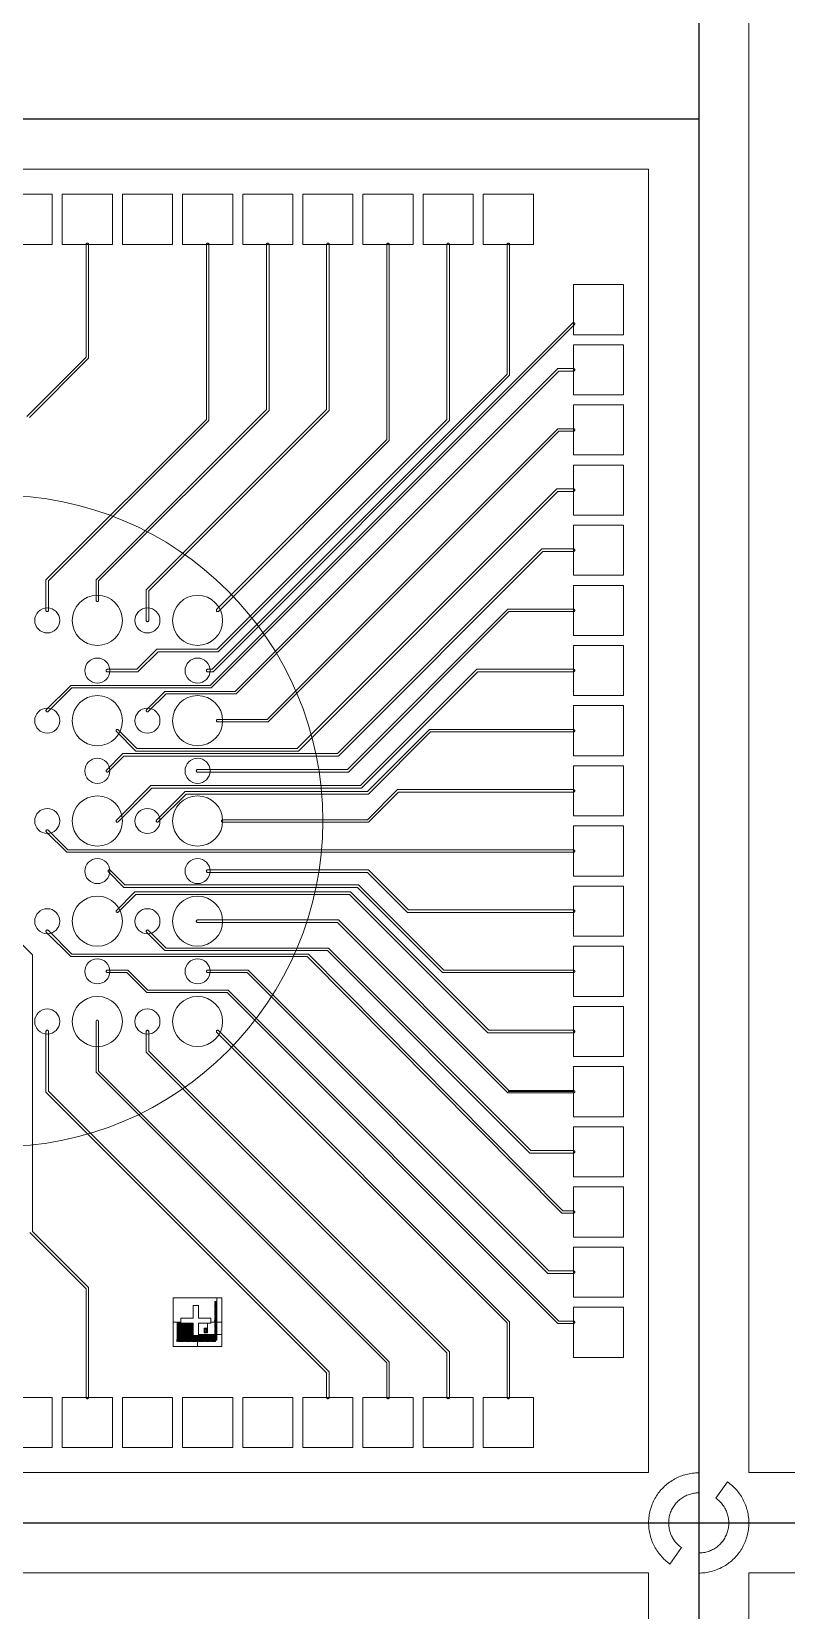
# Model space of a CAD drawing. Extents: x -17000 to 83000, y -71302 to 39000.
# Drawn here: x 15344 to 22875, y 10126 to 25873 of the extents above; entities that cross this region are included whole.
import ezdxf

# ---------------------------------------------------------------- set-up
doc = ezdxf.new("R2010")
doc.units = 0
doc.layers.get('0').update_dxf_attribs({"lineweight": 25, "true_color": 0xffffff})
for name, color, linetype, lineweight, true_color in [('Alighners', 3, 'Continuous', 5, 0x00ff00), ('Boundaries', 6, 'Continuous', 5, 0xff00ff), ('Central Electrodes', 5, 'Continuous', 5, 0x0000ff), ('Connectors', 4, 'Continuous', 5, 0x00ffff), ('Dicing', 1, 'Continuous', 25, 0xff0000)]:
    doc.layers.add(name, color=color, linetype=linetype, lineweight=lineweight, true_color=true_color)

# ---------------------------------------------------------------- blocks, each defined once
blk = doc.blocks.new('Half_moon_alignment1')
at = {"layer": 'Alighners'}
for points in [[(-286.79, -409.58), (-299.5, -400.5), (-311.75, -391), (-324, -381), (-335.75, -370.75), (-347, -360), (-358, -349), (-368.75, -337.5), (-379.25, -326), (-389.25, -314), (-398.75, -301.5), (-408, -289), (-417, -276), (-425.25, -263), (-433.25, -249.5), (-441, -236), (-448, -222), (-454.75, -208), (-461, -193.5), (-466.75, -179), (-472.25, -164.5), (-477.25, -149.5), (-481.5, -134.5), (-485.5, -119.5), (-489, -104.25), (-492, -89), (-494.5, -73.5), (-496.75, -58), (-498.25, -42.5), (-499.25, -27), (-500, -11.25), (-500, 4.25), (-499.75, 20), (-498.75, 35.5), (-497.5, 51), (-495.5, 66.5), (-493.25, 82), (-490.5, 97.5), (-487.25, 112.75), (-483.5, 127.75), (-479.25, 143), (-474.5, 157.75), (-469.25, 172.5), (-463.75, 187), (-457.75, 201.5), (-451, 215.75), (-444.25, 229.75), (-436.75, 243.5), (-429, 257), (-420.75, 270.25), (-412, 283.25), (-403, 296), (-393.5, 308.5), (-383.75, 320.5), (-373.5, 332.5), (-363, 344), (-352, 355), (-340.75, 366), (-329.25, 376.5), (-317.25, 386.5), (-305, 396.25), (-292.5, 405.5), (-279.75, 414.5), (-266.5, 423), (-253.25, 431.25), (-239.75, 438.75), (-225.75, 446), (-211.75, 453), (-197.5, 459.25), (-183, 465.25), (-168.5, 470.75), (-153.75, 475.75), (-138.75, 480.5), (-123.75, 484.5), (-108.5, 488), (-93.25, 491.25), (-77.75, 494), (-62.25, 496.25), (-46.75, 497.75), (-31.25, 499), (-15.5, 499.75), (0, 500), (0, 300), (-12, 299.75), (-24, 299), (-36, 297.75), (-48, 296.25), (-59.75, 294), (-71.5, 291.25), (-83.25, 288.25), (-94.75, 284.75), (-106.25, 280.75), (-117.25, 276.25), (-128.25, 271.25), (-139, 265.75), (-149.75, 260), (-160, 253.75), (-170, 247.25), (-179.75, 240.25), (-189.25, 232.75), (-198.5, 225), (-207.5, 216.75), (-216, 208.25), (-224.25, 199.5), (-232, 190.25), (-239.5, 180.75), (-246.5, 171), (-253.25, 161), (-259.5, 150.75), (-265.25, 140.25), (-270.75, 129.5), (-275.75, 118.5), (-280.25, 107.25), (-284.25, 96), (-288, 84.5), (-291, 72.75), (-293.75, 61), (-296, 49.25), (-297.75, 37.25), (-299, 25.25), (-299.75, 13.25), (-300, 1.25), (-299.75, -10.75), (-299.25, -22.75), (-298, -34.75), (-296.25, -46.75), (-294.25, -58.75), (-291.75, -70.5), (-288.5, -82), (-285, -93.5), (-281, -105), (-276.75, -116.25), (-271.75, -127.25), (-266.5, -138), (-260.75, -148.5), (-254.5, -159), (-248, -169), (-241, -178.75), (-233.5, -188.25), (-225.75, -197.5), (-217.75, -206.5), (-209.25, -215), (-200.5, -223.25), (-191.25, -231.25), (-181.75, -238.75), (-172.07, -245.75)], [(0, -500), (0, -300), (12, -299.75), (24, -299), (36, -297.75), (48, -296.25), (59.75, -294), (71.5, -291.25), (83.25, -288.25), (94.75, -284.75), (106.25, -280.75), (117.25, -276.25), (128.25, -271.25), (139, -265.75), (149.75, -260), (160, -253.75), (170, -247.25), (179.75, -240.25), (189.25, -232.75), (198.5, -225), (207.5, -216.75), (216, -208.25), (224.25, -199.5), (232, -190.25), (239.5, -180.75), (246.5, -171), (253.25, -161), (259.5, -150.75), (265.25, -140.25), (270.75, -129.5), (275.75, -118.5), (280.25, -107.25), (284.25, -96), (288, -84.5), (291, -72.75), (293.75, -61), (296, -49.25), (297.75, -37.25), (299, -25.25), (299.75, -13.25), (300, -1.25), (299.75, 10.75), (299.25, 22.75), (298, 34.75), (296.25, 46.75), (294.25, 58.75), (291.75, 70.5), (288.5, 82), (285, 93.5), (281, 105), (276.75, 116.25), (271.75, 127.25), (266.5, 138), (260.75, 148.5), (254.5, 159), (248, 169), (241, 178.75), (233.5, 188.25), (225.75, 197.5), (217.75, 206.5), (209.25, 215), (200.5, 223.25), (191.25, 231.25), (181.75, 238.75), (172.07, 245.75), (286.79, 409.58), (299.5, 400.5), (311.75, 391), (324, 381), (335.75, 370.75), (347, 360), (358, 349), (368.75, 337.5), (379.25, 326), (389.25, 314), (398.75, 301.5), (408, 289), (417, 276), (425.25, 263), (433.25, 249.5), (441, 236), (448, 222), (454.75, 208), (461, 193.5), (466.75, 179), (472.25, 164.5), (477.25, 149.5), (481.5, 134.5), (485.5, 119.5), (489, 104.25), (492, 89), (494.5, 73.5), (496.75, 58), (498.25, 42.5), (499.25, 27), (500, 11.25), (500, -4.25), (499.75, -20), (498.75, -35.5), (497.5, -51), (495.5, -66.5), (493.25, -82), (490.5, -97.5), (487.25, -112.75), (483.5, -127.75), (479.25, -143), (474.5, -157.75), (469.25, -172.5), (463.75, -187), (457.75, -201.5), (451, -215.75), (444.25, -229.75), (436.75, -243.5), (429, -257), (420.75, -270.25), (412, -283.25), (403, -296), (393.5, -308.5), (383.75, -320.5), (373.5, -332.5), (363, -344), (352, -355), (340.75, -366), (329.25, -376.5), (317.25, -386.5), (305, -396.25), (292.5, -405.5), (279.75, -414.5), (266.5, -423), (253.25, -431.25), (239.75, -438.75), (225.75, -446), (211.75, -453), (197.5, -459.25), (183, -465.25), (168.5, -470.75), (153.75, -475.75), (138.75, -480.5), (123.75, -484.5), (108.5, -488), (93.25, -491.25), (77.75, -494), (62.25, -496.25), (46.75, -497.75), (31.25, -499), (15.5, -499.75)]]:
    blk.add_lwpolyline(points, close=True, dxfattribs=at)
blk = doc.blocks.new('BIG_photolith_alignment1')
at = {"layer": 'Alighners'}
for points in [[(-225, -17.5), (-225, 225), (210, 225), (210, 190), (190, 190), (190, 185), (210, 185), (210, 180.5), (190, 180.5), (190, 175.5), (210, 175.5), (210, 171), (190, 171), (190, 166), (210, 166), (210, 161.5), (190, 161.5), (190, 156.5), (210, 156.5), (210, 152), (190, 152), (190, 147), (210, 147), (210, 142.5), (190, 142.5), (190, 137.5), (210, 137.5), (210, 133), (190, 133), (190, 128), (210, 128), (210, 123.5), (190, 123.5), (190, 118.5), (210, 118.5), (210, 114), (190, 114), (190, 109), (210, 109), (210, 104.5), (190, 104.5), (190, 99.5), (210, 99.5), (210, 95), (190, 95), (190, 90), (210, 90), (210, 85.5), (190, 85.5), (190, 80.5), (210, 80.5), (210, 76), (190, 76), (190, 71), (210, 71), (210, 66.5), (190, 66.5), (190, 61.5), (210, 61.5), (210, 57), (190, 57), (190, 52), (210, 52), (210, 47.5), (190, 47.5), (190, 42.5), (210, 42.5), (210, 38), (190, 38), (190, 33), (210, 33), (210, 28.5), (190, 28.5), (190, 23.5), (210, 23.5), (210, 19), (190, 19), (190, 14), (210, 14), (210, 9.5), (190, 9.5), (190, 4.5), (210, 4.5), (210, 0), (185, 0), (185, -5), (210, -5), (210, -9.5), (190, -9.5), (190, -14.5), (210, -14.5), (210, 225), (260, 225), (260, -17.5), (150, -17.5), (150, 25), (25, 25), (25, 150), (-25, 150), (-25, 25), (-150, 25), (-150, -17.5)], [(-225, -260), (-225, -17.5), (-185, -17.5), (-185, -190), (-190, -190), (-190, -210), (-185, -210), (-185, -17.5), (-175.5, -17.5), (-175.5, -190), (-180.5, -190), (-180.5, -210), (-175.5, -210), (-175.5, -17.5), (-166, -17.5), (-166, -190), (-171, -190), (-171, -210), (-166, -210), (-166, -17.5), (-156.5, -17.5), (-156.5, -190), (-161.5, -190), (-161.5, -210), (-156.5, -210), (-156.5, -17.5), (-150, -17.5), (-150, -25), (-147, -25), (-147, -190), (-152, -190), (-152, -210), (-147, -210), (-147, -25), (-137.5, -25), (-137.5, -190), (-142.5, -190), (-142.5, -210), (-137.5, -210), (-137.5, -25), (-128, -25), (-128, -190), (-133, -190), (-133, -210), (-128, -210), (-128, -25), (-118.5, -25), (-118.5, -190), (-123.5, -190), (-123.5, -210), (-118.5, -210), (-118.5, -25), (-109, -25), (-109, -190), (-114, -190), (-114, -210), (-109, -210), (-109, -25), (-99.5, -25), (-99.5, -190), (-104.5, -190), (-104.5, -210), (-99.5, -210), (-99.5, -25), (-90, -25), (-90, -190), (-95, -190), (-95, -210), (-90, -210), (-90, -25), (-80.5, -25), (-80.5, -190), (-85.5, -190), (-85.5, -210), (-80.5, -210), (-80.5, -25), (-71, -25), (-71, -190), (-76, -190), (-76, -210), (-71, -210), (-71, -25), (-61.5, -25), (-61.5, -190), (-66.5, -190), (-66.5, -210), (-61.5, -210), (-61.5, -25), (-52, -25), (-52, -190), (-57, -190), (-57, -210), (-52, -210), (-52, -25), (-42.5, -25), (-42.5, -190), (-47.5, -190), (-47.5, -210), (-42.5, -210), (-42.5, -25), (-33, -25), (-33, -190), (-38, -190), (-38, -210), (-33, -210), (-33, -25), (-25, -25), (-25, -150), (-23.5, -150), (-23.5, -190), (-28.5, -190), (-28.5, -210), (-23.5, -210), (-23.5, -150), (-14, -150), (-14, -190), (-19, -190), (-19, -210), (-14, -210), (-14, -150), (-4.5, -150), (-4.5, -190), (-9.5, -190), (-9.5, -210), (-4.5, -210), (-4.5, -150), (5, -150), (5, -185), (0, -185), (0, -210), (5, -210), (5, -150), (14.5, -150), (14.5, -190), (9.5, -190), (9.5, -210), (14.5, -210), (14.5, -150), (17.5, -150), (17.5, -260)], [(17.5, -260), (17.5, -150), (24, -150), (24, -190), (19, -190), (19, -210), (24, -210), (24, -150), (25, -150), (25, -138.75), (33.5, -138.75), (33.5, -190), (28.5, -190), (28.5, -210), (33.5, -210), (33.5, -138.75), (43, -138.75), (43, -190), (38, -190), (38, -210), (43, -210), (43, -138.75), (52.5, -138.75), (52.5, -190), (47.5, -190), (47.5, -210), (52.5, -210), (52.5, -138.75), (62, -138.75), (62, -190), (57, -190), (57, -210), (62, -210), (62, -138.75), (71.5, -138.75), (71.5, -190), (66.5, -190), (66.5, -210), (71.5, -210), (71.5, -138.75), (81, -138.75), (81, -190), (76, -190), (76, -210), (81, -210), (81, -138.75), (90.5, -138.75), (90.5, -190), (85.5, -190), (85.5, -210), (90.5, -210), (90.5, -138.75), (100, -138.75), (100, -190), (95, -190), (95, -210), (100, -210), (100, -138.75), (109.5, -138.75), (109.5, -190), (104.5, -190), (104.5, -210), (109.5, -210), (109.5, -138.75), (119, -138.75), (119, -190), (114, -190), (114, -210), (119, -210), (119, -138.75), (128.5, -138.75), (128.5, -190), (123.5, -190), (123.5, -210), (128.5, -210), (128.5, -138.75), (138, -138.75), (138, -190), (133, -190), (133, -210), (138, -210), (138, -138.75), (147.5, -138.75), (147.5, -190), (142.5, -190), (142.5, -210), (147.5, -210), (147.5, -138.75), (157, -138.75), (157, -190), (152, -190), (152, -210), (157, -210), (157, -138.75), (166.5, -138.75), (166.5, -190), (161.5, -190), (161.5, -210), (166.5, -210), (166.5, -138.75), (176, -138.75), (176, -190), (171, -190), (171, -210), (176, -210), (176, -138.75), (185.5, -138.75), (185.5, -190), (180.5, -190), (180.5, -210), (185.5, -210), (185.5, -138.75), (210, -138.75), (210, -142.5), (190, -142.5), (190, -147.5), (210, -147.5), (210, -152), (190, -152), (190, -157), (210, -157), (210, -161.5), (190, -161.5), (190, -166.5), (210, -166.5), (210, -171), (190, -171), (190, -176), (210, -176), (210, -180.5), (190, -180.5), (190, -185.5), (210, -185.5), (210, -190), (190, -190), (190, -210), (195, -210), (195, -195), (210, -195), (210, -138.75), (260, -138.75), (260, -260)], [(25, -138.75), (25, -25), (117.5, -25), (117.5, -77.5), (82.5, -77.5), (82.5, -122.5), (117.5, -122.5), (117.5, -25), (150, -25), (150, -17.5), (210, -17.5), (210, -19), (190, -19), (190, -24), (210, -24), (210, -28.5), (190, -28.5), (190, -33.5), (210, -33.5), (210, -38), (190, -38), (190, -43), (210, -43), (210, -47.5), (190, -47.5), (190, -52.5), (210, -52.5), (210, -57), (190, -57), (190, -62), (210, -62), (210, -66.5), (190, -66.5), (190, -71.5), (210, -71.5), (210, -76), (190, -76), (190, -81), (210, -81), (210, -85.5), (190, -85.5), (190, -90.5), (210, -90.5), (210, -95), (190, -95), (190, -100), (210, -100), (210, -104.5), (190, -104.5), (190, -109.5), (210, -109.5), (210, -114), (190, -114), (190, -119), (210, -119), (210, -123.5), (190, -123.5), (190, -128.5), (210, -128.5), (210, -133), (190, -133), (190, -138), (210, -138), (210, -17.5), (260, -17.5), (260, -138.75)], [(92.5, -117.5), (92.5, -110), (95, -112.5), (105, -112.5), (107.5, -110), (107.5, -90), (105, -87.5), (95, -87.5), (92.5, -90), (92.5, -117.5), (87.5, -112.5), (87.5, -87.5), (92.5, -82.5), (107.5, -82.5), (112.5, -87.5), (112.5, -112.5), (107.5, -117.5)]]:
    blk.add_lwpolyline(points, close=True, dxfattribs=at)

msp = doc.modelspace()

# ---------------------------------------------------------------- linework, layer by layer
at = {"layer": 'Boundaries'}
for points in [[(22500, 32500), (22500, 11500)], [(21500, 24500), (8500, 24500)], [(21500, 11500), (21500, 24500)], [(8500, 11500), (21500, 11500)], [(22500, 11500), (43500, 11500)], [(21500, 10500), (500, 10500)], [(21500, -10500), (21500, 10500)], [(43500, 10500), (22500, 10500)], [(22500, 10500), (22500, -10500)]]:
    msp.add_lwpolyline(points, dxfattribs=at)
for centre, radius in [((33000, -11000), 50000), ((33000, -11000), 47500), ((15000, 18000), 3250)]:
    msp.add_circle(centre, radius, dxfattribs=at)
at = {"layer": 'Central Electrodes'}
for points in [[(15050, 23750), (15050, 24250), (15550, 24250), (15550, 23750)], [(15650, 23750), (15650, 24250), (16150, 24250), (16150, 23750)], [(16250, 23750), (16250, 24250), (16750, 24250), (16750, 23750)], [(16850, 23750), (16850, 24250), (17350, 24250), (17350, 23750)], [(17450, 23750), (17450, 24250), (17950, 24250), (17950, 23750)], [(18050, 23750), (18050, 24250), (18550, 24250), (18550, 23750)], [(18650, 23750), (18650, 24250), (19150, 24250), (19150, 23750)], [(19250, 23750), (19250, 24250), (19750, 24250), (19750, 23750)], [(19850, 23750), (19850, 24250), (20350, 24250), (20350, 23750)], [(20750, 22850), (20750, 23350), (21250, 23350), (21250, 22850)], [(20750, 22250), (20750, 22750), (21250, 22750), (21250, 22250)], [(20750, 21650), (20750, 22150), (21250, 22150), (21250, 21650)], [(20750, 21050), (20750, 21550), (21250, 21550), (21250, 21050)], [(20750, 20450), (20750, 20950), (21250, 20950), (21250, 20450)], [(20750, 19850), (20750, 20350), (21250, 20350), (21250, 19850)], [(20750, 19250), (20750, 19750), (21250, 19750), (21250, 19250)], [(20750, 18650), (20750, 19150), (21250, 19150), (21250, 18650)], [(20750, 18050), (20750, 18550), (21250, 18550), (21250, 18050)], [(20750, 17450), (20750, 17950), (21250, 17950), (21250, 17450)], [(20750, 16850), (20750, 17350), (21250, 17350), (21250, 16850)], [(20750, 16250), (20750, 16750), (21250, 16750), (21250, 16250)], [(20750, 15650), (20750, 16150), (21250, 16150), (21250, 15650)], [(20750, 15050), (20750, 15550), (21250, 15550), (21250, 15050)], [(20750, 14450), (20750, 14950), (21250, 14950), (21250, 14450)], [(20750, 13850), (20750, 14350), (21250, 14350), (21250, 13850)], [(20750, 13250), (20750, 13750), (21250, 13750), (21250, 13250)], [(20750, 12650), (20750, 13150), (21250, 13150), (21250, 12650)], [(15050, 11750), (15050, 12250), (15550, 12250), (15550, 11750)], [(15650, 11750), (15650, 12250), (16150, 12250), (16150, 11750)], [(16250, 11750), (16250, 12250), (16750, 12250), (16750, 11750)], [(16850, 11750), (16850, 12250), (17350, 12250), (17350, 11750)], [(17450, 11750), (17450, 12250), (17950, 12250), (17950, 11750)], [(18050, 11750), (18050, 12250), (18550, 12250), (18550, 11750)], [(18650, 11750), (18650, 12250), (19150, 12250), (19150, 11750)], [(19250, 11750), (19250, 12250), (19750, 12250), (19750, 11750)], [(19850, 11750), (19850, 12250), (20350, 12250), (20350, 11750)]]:
    msp.add_lwpolyline(points, close=True, dxfattribs=at)
for centre, radius in [((16000, 20000), 250), ((17000, 20000), 250), ((15500, 20000), 125), ((16500, 20000), 125), ((16000, 19500), 125), ((17000, 19500), 125), ((16000, 19000), 250), ((17000, 19000), 250), ((15500, 19000), 125), ((16500, 19000), 125), ((16000, 18500), 125), ((17000, 18500), 125), ((15500, 18000), 125), ((16000, 18000), 250), ((16500, 18000), 125), ((17000, 18000), 250), ((16000, 17500), 125), ((17000, 17500), 125), ((16000, 17000), 250), ((17000, 17000), 250), ((15500, 17000), 125), ((16500, 17000), 125), ((16000, 16500), 125), ((17000, 16500), 125), ((16000, 16000), 250), ((17000, 16000), 250), ((15500, 16000), 125), ((16500, 16000), 125)]:
    msp.add_circle(centre, radius, dxfattribs=at)
at = {"layer": 'Connectors'}
for points in [[(15297.5, 22035.178), (15887.5, 22625.178), (15887.5, 23751.231), (15887.98, 23753.646), (15888.923, 23755.921), (15890.291, 23757.968), (15892.032, 23759.709), (15894.079, 23761.077), (15896.354, 23762.02), (15898.769, 23762.5), (15901.231, 23762.5), (15903.646, 23762.02), (15905.921, 23761.077), (15907.968, 23759.709), (15909.709, 23757.968), (15911.077, 23755.921), (15912.02, 23753.646), (15912.5, 23751.231), (15912.5, 22614.822), (15322.5, 22024.822)], [(15107.968, 16909.71), (15352.5, 16665.178), (15352.5, 13905.178), (15912.5, 13345.178), (15912.5, 12248.769), (15912.02, 12246.354), (15911.077, 12244.079), (15909.709, 12242.032), (15907.968, 12240.291), (15905.921, 12238.923), (15903.646, 12237.98), (15901.231, 12237.5), (15898.769, 12237.5), (15896.354, 12237.98), (15894.079, 12238.923), (15892.032, 12240.291), (15890.291, 12242.032), (15888.923, 12244.079), (15887.98, 12246.354), (15887.5, 12248.769), (15887.5, 13334.822), (15327.5, 13894.822)], [(20100, 15300), (20750, 15300)]]:
    msp.add_lwpolyline(points, dxfattribs=at)
for points in [[(15498.769, 20087.5), (15496.354, 20087.98), (15494.079, 20088.923), (15492.032, 20090.291), (15490.291, 20092.032), (15488.923, 20094.079), (15487.98, 20096.354), (15487.5, 20098.769), (15487.5, 20405.178), (17087.5, 22005.178), (17087.5, 23751.231), (17087.98, 23753.646), (17088.923, 23755.921), (17090.291, 23757.968), (17092.032, 23759.709), (17094.079, 23761.077), (17096.354, 23762.02), (17098.769, 23762.5), (17101.231, 23762.5), (17103.646, 23762.02), (17105.921, 23761.077), (17107.968, 23759.709), (17109.709, 23757.968), (17111.077, 23755.921), (17112.02, 23753.646), (17112.5, 23751.231), (17112.5, 21994.822), (15512.5, 20394.822), (15512.5, 20098.769), (15512.02, 20096.354), (15511.077, 20094.079), (15509.709, 20092.032), (15507.968, 20090.291), (15505.921, 20088.923), (15503.646, 20087.98), (15501.231, 20087.5)], [(15998.769, 20187.5), (15996.354, 20187.98), (15994.079, 20188.923), (15992.032, 20190.291), (15990.291, 20192.032), (15988.923, 20194.079), (15987.98, 20196.354), (15987.5, 20198.769), (15987.5, 20405.178), (17687.5, 22105.178), (17687.5, 23751.231), (17687.98, 23753.646), (17688.923, 23755.921), (17690.291, 23757.968), (17692.032, 23759.709), (17694.079, 23761.077), (17696.354, 23762.02), (17698.769, 23762.5), (17701.231, 23762.5), (17703.646, 23762.02), (17705.921, 23761.077), (17707.968, 23759.709), (17709.709, 23757.968), (17711.077, 23755.921), (17712.02, 23753.646), (17712.5, 23751.231), (17712.5, 22094.822), (16012.5, 20394.822), (16012.5, 20198.769), (16012.02, 20196.354), (16011.077, 20194.079), (16009.709, 20192.032), (16007.968, 20190.291), (16005.921, 20188.923), (16003.646, 20187.98), (16001.231, 20187.5)], [(16098.769, 19487.5), (16096.354, 19487.98), (16094.079, 19488.923), (16092.032, 19490.291), (16090.291, 19492.032), (16088.923, 19494.079), (16087.98, 19496.354), (16087.5, 19498.769), (16087.5, 19501.231), (16087.98, 19503.646), (16088.923, 19505.921), (16090.291, 19507.968), (16092.032, 19509.709), (16094.079, 19511.077), (16096.354, 19512.02), (16098.769, 19512.5), (16394.822, 19512.5), (16594.822, 19712.5), (17194.822, 19712.5), (19487.5, 22005.178), (19487.5, 23751.231), (19487.98, 23753.646), (19488.923, 23755.921), (19490.291, 23757.968), (19492.032, 23759.709), (19494.079, 23761.077), (19496.354, 23762.02), (19498.769, 23762.5), (19501.231, 23762.5), (19503.646, 23762.02), (19505.921, 23761.077), (19507.968, 23759.709), (19509.709, 23757.968), (19511.077, 23755.921), (19512.02, 23753.646), (19512.5, 23751.231), (19512.5, 21994.822), (17205.178, 19687.5), (16605.178, 19687.5), (16405.178, 19487.5)], [(16498.769, 19987.5), (16496.354, 19987.98), (16494.079, 19988.923), (16492.032, 19990.291), (16490.291, 19992.032), (16488.923, 19994.079), (16487.98, 19996.354), (16487.5, 19998.769), (16487.5, 20305.178), (18287.5, 22105.178), (18287.5, 23751.231), (18287.98, 23753.646), (18288.923, 23755.921), (18290.291, 23757.968), (18292.032, 23759.709), (18294.079, 23761.077), (18296.354, 23762.02), (18298.769, 23762.5), (18301.231, 23762.5), (18303.646, 23762.02), (18305.921, 23761.077), (18307.968, 23759.709), (18309.709, 23757.968), (18311.077, 23755.921), (18312.02, 23753.646), (18312.5, 23751.231), (18312.5, 22094.822), (16512.5, 20294.822), (16512.5, 19998.769), (16512.02, 19996.354), (16511.077, 19994.079), (16509.709, 19992.032), (16507.968, 19990.291), (16505.921, 19988.923), (16503.646, 19987.98), (16501.231, 19987.5)], [(17098.769, 19487.5), (17096.354, 19487.98), (17094.079, 19488.923), (17092.032, 19490.291), (17090.291, 19492.032), (17088.923, 19494.079), (17087.98, 19496.354), (17087.5, 19498.769), (17087.5, 19501.231), (17087.98, 19503.646), (17088.923, 19505.921), (17090.291, 19507.968), (17092.032, 19509.709), (17094.079, 19511.077), (17096.354, 19512.02), (17098.769, 19512.5), (17144.822, 19512.5), (20087.5, 22455.178), (20087.5, 23751.231), (20087.98, 23753.646), (20088.923, 23755.921), (20090.291, 23757.968), (20092.032, 23759.709), (20094.079, 23761.077), (20096.354, 23762.02), (20098.769, 23762.5), (20101.231, 23762.5), (20103.646, 23762.02), (20105.921, 23761.077), (20107.968, 23759.709), (20109.709, 23757.968), (20111.077, 23755.921), (20112.02, 23753.646), (20112.5, 23751.231), (20112.5, 22444.822), (17155.178, 19487.5)], [(17198.769, 20087.5), (17196.354, 20087.98), (17194.079, 20088.923), (17192.032, 20090.291), (17190.291, 20092.032), (17188.923, 20094.079), (17187.98, 20096.354), (17187.5, 20098.769), (17187.5, 20101.231), (17187.98, 20103.646), (17188.922, 20105.921), (17190.29, 20107.968), (18887.5, 21805.178), (18887.5, 23751.231), (18887.98, 23753.646), (18888.923, 23755.921), (18890.291, 23757.968), (18892.032, 23759.709), (18894.079, 23761.077), (18896.354, 23762.02), (18898.769, 23762.5), (18901.231, 23762.5), (18903.646, 23762.02), (18905.921, 23761.077), (18907.968, 23759.709), (18909.709, 23757.968), (18911.077, 23755.921), (18912.02, 23753.646), (18912.5, 23751.231), (18912.5, 21794.822), (17207.968, 20090.29), (17205.921, 20088.922), (17203.646, 20087.98), (17201.231, 20087.5)], [(15498.769, 19087.5), (15496.354, 19087.98), (15494.079, 19088.923), (15492.032, 19090.291), (15490.291, 19092.032), (15488.923, 19094.079), (15487.98, 19096.354), (15487.5, 19098.769), (15487.5, 19101.231), (15487.98, 19103.646), (15488.922, 19105.921), (15490.29, 19107.968), (15734.822, 19352.5), (17124.822, 19352.5), (20742.032, 22969.71), (20744.079, 22971.078), (20746.354, 22972.02), (20748.769, 22972.5), (20751.231, 22972.5), (20753.646, 22972.02), (20755.921, 22971.077), (20757.968, 22969.709), (20759.709, 22967.968), (20761.077, 22965.921), (20762.02, 22963.646), (20762.5, 22961.231), (20762.5, 22958.769), (20762.02, 22956.354), (20761.078, 22954.079), (20759.71, 22952.032), (17135.178, 19327.5), (15745.178, 19327.5), (15507.968, 19090.29), (15505.921, 19088.922), (15503.646, 19087.98), (15501.231, 19087.5)], [(16498.769, 19087.5), (16496.354, 19087.98), (16494.079, 19088.923), (16492.032, 19090.291), (16490.291, 19092.032), (16488.923, 19094.079), (16487.98, 19096.354), (16487.5, 19098.769), (16487.5, 19101.231), (16487.98, 19103.646), (16488.922, 19105.921), (16490.29, 19107.968), (16674.822, 19292.5), (17374.822, 19292.5), (20594.822, 22512.5), (20751.231, 22512.5), (20753.646, 22512.02), (20755.921, 22511.077), (20757.968, 22509.709), (20759.709, 22507.968), (20761.077, 22505.921), (20762.02, 22503.646), (20762.5, 22501.231), (20762.5, 22498.769), (20762.02, 22496.354), (20761.077, 22494.079), (20759.709, 22492.032), (20757.968, 22490.291), (20755.921, 22488.923), (20753.646, 22487.98), (20751.231, 22487.5), (20605.178, 22487.5), (17385.178, 19267.5), (16685.178, 19267.5), (16507.968, 19090.29), (16505.921, 19088.922), (16503.646, 19087.98), (16501.231, 19087.5)], [(17198.769, 18987.5), (17196.354, 18987.98), (17194.079, 18988.923), (17192.032, 18990.291), (17190.291, 18992.032), (17188.923, 18994.079), (17187.98, 18996.354), (17187.5, 18998.769), (17187.5, 19001.231), (17187.98, 19003.646), (17188.923, 19005.921), (17190.291, 19007.968), (17192.032, 19009.709), (17194.079, 19011.077), (17196.354, 19012.02), (17198.769, 19012.5), (17694.822, 19012.5), (20594.822, 21912.5), (20751.231, 21912.5), (20753.646, 21912.02), (20755.921, 21911.077), (20757.968, 21909.709), (20759.709, 21907.968), (20761.077, 21905.921), (20762.02, 21903.646), (20762.5, 21901.231), (20762.5, 21898.769), (20762.02, 21896.354), (20761.077, 21894.079), (20759.709, 21892.032), (20757.968, 21890.291), (20755.921, 21888.923), (20753.646, 21887.98), (20751.231, 21887.5), (20605.178, 21887.5), (17705.178, 18987.5)], [(16384.822, 18697.5), (16190.29, 18892.032), (16188.922, 18894.079), (16187.98, 18896.354), (16187.5, 18898.769), (16187.5, 18901.231), (16187.98, 18903.646), (16188.923, 18905.921), (16190.291, 18907.968), (16192.032, 18909.709), (16194.079, 18911.077), (16196.354, 18912.02), (16198.769, 18912.5), (16201.231, 18912.5), (16203.646, 18912.02), (16205.921, 18911.078), (16207.968, 18909.71), (16395.178, 18722.5), (17994.822, 18722.5), (20584.822, 21312.5), (20751.231, 21312.5), (20753.646, 21312.02), (20755.921, 21311.077), (20757.968, 21309.709), (20759.709, 21307.968), (20761.077, 21305.921), (20762.02, 21303.646), (20762.5, 21301.231), (20762.5, 21298.769), (20762.02, 21296.354), (20761.077, 21294.079), (20759.709, 21292.032), (20757.968, 21290.291), (20755.921, 21288.923), (20753.646, 21287.98), (20751.231, 21287.5), (20595.178, 21287.5), (18005.178, 18697.5)], [(16098.769, 18487.5), (16096.354, 18487.98), (16094.079, 18488.923), (16092.032, 18490.291), (16090.291, 18492.032), (16088.923, 18494.079), (16087.98, 18496.354), (16087.5, 18498.769), (16087.5, 18501.231), (16087.98, 18503.646), (16088.922, 18505.921), (16090.29, 18507.968), (16254.822, 18672.5), (18394.822, 18672.5), (20434.822, 20712.5), (20751.231, 20712.5), (20753.646, 20712.02), (20755.921, 20711.077), (20757.968, 20709.709), (20759.709, 20707.968), (20761.077, 20705.921), (20762.02, 20703.646), (20762.5, 20701.231), (20762.5, 20698.769), (20762.02, 20696.354), (20761.077, 20694.079), (20759.709, 20692.032), (20757.968, 20690.291), (20755.921, 20688.923), (20753.646, 20687.98), (20751.231, 20687.5), (20445.178, 20687.5), (18405.178, 18647.5), (16265.178, 18647.5), (16107.968, 18490.29), (16105.921, 18488.922), (16103.646, 18487.98), (16101.231, 18487.5)], [(16998.769, 18487.5), (16996.354, 18487.98), (16994.079, 18488.923), (16992.032, 18490.291), (16990.291, 18492.032), (16988.923, 18494.079), (16987.98, 18496.354), (16987.5, 18498.769), (16987.5, 18501.231), (16987.98, 18503.646), (16988.923, 18505.921), (16990.291, 18507.968), (16992.032, 18509.709), (16994.079, 18511.077), (16996.354, 18512.02), (16998.769, 18512.5), (18494.822, 18512.5), (20094.822, 20112.5), (20751.231, 20112.5), (20753.646, 20112.02), (20755.921, 20111.077), (20757.968, 20109.709), (20759.709, 20107.968), (20761.077, 20105.921), (20762.02, 20103.646), (20762.5, 20101.231), (20762.5, 20098.769), (20762.02, 20096.354), (20761.077, 20094.079), (20759.709, 20092.032), (20757.968, 20090.291), (20755.921, 20088.923), (20753.646, 20087.98), (20751.231, 20087.5), (20105.178, 20087.5), (18505.178, 18487.5)], [(16198.769, 17987.5), (16196.354, 17987.98), (16194.079, 17988.923), (16192.032, 17990.291), (16190.291, 17992.032), (16188.923, 17994.079), (16187.98, 17996.354), (16187.5, 17998.769), (16187.5, 18001.231), (16187.98, 18003.646), (16188.922, 18005.921), (16190.29, 18007.968), (16534.822, 18352.5), (18624.822, 18352.5), (19784.822, 19512.5), (20751.231, 19512.5), (20753.646, 19512.02), (20755.921, 19511.077), (20757.968, 19509.709), (20759.709, 19507.968), (20761.077, 19505.921), (20762.02, 19503.646), (20762.5, 19501.231), (20762.5, 19498.769), (20762.02, 19496.354), (20761.077, 19494.079), (20759.709, 19492.032), (20757.968, 19490.291), (20755.921, 19488.923), (20753.646, 19487.98), (20751.231, 19487.5), (19795.178, 19487.5), (18635.178, 18327.5), (16545.178, 18327.5), (16207.968, 17990.29), (16205.921, 17988.922), (16203.646, 17987.98), (16201.231, 17987.5)], [(16598.769, 17987.5), (16596.354, 17987.98), (16594.079, 17988.923), (16592.032, 17990.291), (16590.291, 17992.032), (16588.923, 17994.079), (16587.98, 17996.354), (16587.5, 17998.769), (16587.5, 18001.231), (16587.98, 18003.646), (16588.922, 18005.921), (16590.29, 18007.968), (16874.822, 18292.5), (18694.822, 18292.5), (19314.822, 18912.5), (20751.231, 18912.5), (20753.646, 18912.02), (20755.921, 18911.077), (20757.968, 18909.709), (20759.709, 18907.968), (20761.077, 18905.921), (20762.02, 18903.646), (20762.5, 18901.231), (20762.5, 18898.769), (20762.02, 18896.354), (20761.077, 18894.079), (20759.709, 18892.032), (20757.968, 18890.291), (20755.921, 18888.923), (20753.646, 18887.98), (20751.231, 18887.5), (19325.178, 18887.5), (18705.178, 18267.5), (16885.178, 18267.5), (16607.968, 17990.29), (16605.921, 17988.922), (16603.646, 17987.98), (16601.231, 17987.5)], [(17248.769, 17987.5), (17246.354, 17987.98), (17244.079, 17988.923), (17242.032, 17990.291), (17240.291, 17992.032), (17238.923, 17994.079), (17237.98, 17996.354), (17237.5, 17998.769), (17237.5, 18001.231), (17237.98, 18003.646), (17238.923, 18005.921), (17240.291, 18007.968), (17242.032, 18009.709), (17244.079, 18011.077), (17246.354, 18012.02), (17248.769, 18012.5), (18694.822, 18012.5), (18994.822, 18312.5), (20751.231, 18312.5), (20753.646, 18312.02), (20755.921, 18311.077), (20757.968, 18309.709), (20759.709, 18307.968), (20761.077, 18305.921), (20762.02, 18303.646), (20762.5, 18301.231), (20762.5, 18298.769), (20762.02, 18296.354), (20761.077, 18294.079), (20759.709, 18292.032), (20757.968, 18290.291), (20755.921, 18288.923), (20753.646, 18287.98), (20751.231, 18287.5), (19005.178, 18287.5), (18705.178, 17987.5)], [(15694.822, 17687.5), (15490.29, 17892.032), (15488.922, 17894.079), (15487.98, 17896.354), (15487.5, 17898.769), (15487.5, 17901.231), (15487.98, 17903.646), (15488.923, 17905.921), (15490.291, 17907.968), (15492.032, 17909.709), (15494.079, 17911.077), (15496.354, 17912.02), (15498.769, 17912.5), (15501.231, 17912.5), (15503.646, 17912.02), (15505.921, 17911.078), (15507.968, 17909.71), (15705.178, 17712.5), (20751.231, 17712.5), (20753.646, 17712.02), (20755.921, 17711.077), (20757.968, 17709.709), (20759.709, 17707.968), (20761.077, 17705.921), (20762.02, 17703.646), (20762.5, 17701.231), (20762.5, 17698.769), (20762.02, 17696.354), (20761.077, 17694.079), (20759.709, 17692.032), (20757.968, 17690.291), (20755.921, 17688.923), (20753.646, 17687.98), (20751.231, 17687.5)], [(19444.822, 16487.5), (18594.822, 17337.5), (16264.822, 17337.5), (16110.29, 17492.032), (16108.922, 17494.079), (16107.98, 17496.354), (16107.5, 17498.769), (16107.5, 17501.231), (16107.98, 17503.646), (16108.923, 17505.921), (16110.291, 17507.968), (16112.032, 17509.709), (16114.079, 17511.077), (16116.354, 17512.02), (16118.769, 17512.5), (16121.231, 17512.5), (16123.646, 17512.02), (16125.921, 17511.078), (16127.968, 17509.71), (16275.178, 17362.5), (18605.178, 17362.5), (19455.178, 16512.5), (20751.231, 16512.5), (20753.646, 16512.02), (20755.921, 16511.077), (20757.968, 16509.709), (20759.709, 16507.968), (20761.077, 16505.921), (20762.02, 16503.646), (20762.5, 16501.231), (20762.5, 16498.769), (20762.02, 16496.354), (20761.077, 16494.079), (20759.709, 16492.032), (20757.968, 16490.291), (20755.921, 16488.923), (20753.646, 16487.98), (20751.231, 16487.5)], [(19094.822, 17087.5), (18694.822, 17487.5), (17098.769, 17487.5), (17096.354, 17487.98), (17094.079, 17488.923), (17092.032, 17490.291), (17090.291, 17492.032), (17088.923, 17494.079), (17087.98, 17496.354), (17087.5, 17498.769), (17087.5, 17501.231), (17087.98, 17503.646), (17088.923, 17505.921), (17090.291, 17507.968), (17092.032, 17509.709), (17094.079, 17511.077), (17096.354, 17512.02), (17098.769, 17512.5), (18705.178, 17512.5), (19105.178, 17112.5), (20751.231, 17112.5), (20753.646, 17112.02), (20755.921, 17111.077), (20757.968, 17109.709), (20759.709, 17107.968), (20761.077, 17105.921), (20762.02, 17103.646), (20762.5, 17101.231), (20762.5, 17098.769), (20762.02, 17096.354), (20761.077, 17094.079), (20759.709, 17092.032), (20757.968, 17090.291), (20755.921, 17088.923), (20753.646, 17087.98), (20751.231, 17087.5)], [(19894.822, 15887.5), (18514.822, 17267.5), (16385.178, 17267.5), (16207.968, 17090.29), (16205.921, 17088.922), (16203.646, 17087.98), (16201.231, 17087.5), (16198.769, 17087.5), (16196.354, 17087.98), (16194.079, 17088.923), (16192.032, 17090.291), (16190.291, 17092.032), (16188.923, 17094.079), (16187.98, 17096.354), (16187.5, 17098.769), (16187.5, 17101.231), (16187.98, 17103.646), (16188.922, 17105.921), (16190.29, 17107.968), (16374.822, 17292.5), (18525.178, 17292.5), (19905.178, 15912.5), (20751.231, 15912.5), (20753.646, 15912.02), (20755.921, 15911.077), (20757.968, 15909.709), (20759.709, 15907.968), (20761.077, 15905.921), (20762.02, 15903.646), (20762.5, 15901.231), (20762.5, 15898.769), (20762.02, 15896.354), (20761.077, 15894.079), (20759.709, 15892.032), (20757.968, 15890.291), (20755.921, 15888.923), (20753.646, 15887.98), (20751.231, 15887.5)], [(20094.822, 15287.5), (18394.822, 16987.5), (16998.769, 16987.5), (16996.354, 16987.98), (16994.079, 16988.923), (16992.032, 16990.291), (16990.291, 16992.032), (16988.923, 16994.079), (16987.98, 16996.354), (16987.5, 16998.769), (16987.5, 17001.231), (16987.98, 17003.646), (16988.923, 17005.921), (16990.291, 17007.968), (16992.032, 17009.709), (16994.079, 17011.077), (16996.354, 17012.02), (16998.769, 17012.5), (18405.178, 17012.5), (20105.178, 15312.5), (20751.231, 15312.5), (20753.646, 15312.02), (20755.921, 15311.077), (20757.968, 15309.709), (20759.709, 15307.968), (20761.077, 15305.921), (20762.02, 15303.646), (20762.5, 15301.231), (20762.5, 15298.769), (20762.02, 15296.354), (20761.077, 15294.079), (20759.709, 15292.032), (20757.968, 15290.291), (20755.921, 15288.923), (20753.646, 15287.98), (20751.231, 15287.5)], [(20634.794, 14087.5), (18094.794, 16647.5), (15734.822, 16647.5), (15490.29, 16892.032), (15488.922, 16894.079), (15487.98, 16896.354), (15487.5, 16898.769), (15487.5, 16901.231), (15487.98, 16903.646), (15488.923, 16905.921), (15490.291, 16907.968), (15492.032, 16909.709), (15494.079, 16911.077), (15496.354, 16912.02), (15498.769, 16912.5), (15501.231, 16912.5), (15503.646, 16912.02), (15505.921, 16911.078), (15507.968, 16909.71), (15745.178, 16672.5), (18105.206, 16672.5), (20645.206, 14112.5), (20751.231, 14112.5), (20753.646, 14112.02), (20755.921, 14111.077), (20757.968, 14109.709), (20759.709, 14107.968), (20761.077, 14105.921), (20762.02, 14103.646), (20762.5, 14101.231), (20762.5, 14098.769), (20762.02, 14096.354), (20761.077, 14094.079), (20759.709, 14092.032), (20757.968, 14090.291), (20755.921, 14088.923), (20753.646, 14087.98), (20751.231, 14087.5)], [(20314.822, 14687.5), (18294.822, 16707.5), (16674.822, 16707.5), (16490.29, 16892.032), (16488.922, 16894.079), (16487.98, 16896.354), (16487.5, 16898.769), (16487.5, 16901.231), (16487.98, 16903.646), (16488.923, 16905.921), (16490.291, 16907.968), (16492.032, 16909.709), (16494.079, 16911.077), (16496.354, 16912.02), (16498.769, 16912.5), (16501.231, 16912.5), (16503.646, 16912.02), (16505.921, 16911.078), (16507.968, 16909.71), (16685.178, 16732.5), (18305.178, 16732.5), (20325.178, 14712.5), (20751.231, 14712.5), (20753.646, 14712.02), (20755.921, 14711.077), (20757.968, 14709.709), (20759.709, 14707.968), (20761.077, 14705.921), (20762.02, 14703.646), (20762.5, 14701.231), (20762.5, 14698.769), (20762.02, 14696.354), (20761.077, 14694.079), (20759.709, 14692.032), (20757.968, 14690.291), (20755.921, 14688.923), (20753.646, 14687.98), (20751.231, 14687.5)], [(20594.822, 12987.5), (17294.822, 16287.5), (16494.822, 16287.5), (16294.822, 16487.5), (16098.769, 16487.5), (16096.354, 16487.98), (16094.079, 16488.923), (16092.032, 16490.291), (16090.291, 16492.032), (16088.923, 16494.079), (16087.98, 16496.354), (16087.5, 16498.769), (16087.5, 16501.231), (16087.98, 16503.646), (16088.923, 16505.921), (16090.291, 16507.968), (16092.032, 16509.709), (16094.079, 16511.077), (16096.354, 16512.02), (16098.769, 16512.5), (16305.178, 16512.5), (16505.178, 16312.5), (17305.178, 16312.5), (20605.178, 13012.5), (20751.231, 13012.5), (20753.646, 13012.02), (20755.921, 13011.077), (20757.968, 13009.709), (20759.709, 13007.968), (20761.077, 13005.921), (20762.02, 13003.646), (20762.5, 13001.231), (20762.5, 12998.769), (20762.02, 12996.354), (20761.077, 12994.079), (20759.709, 12992.032), (20757.968, 12990.291), (20755.921, 12988.923), (20753.646, 12987.98), (20751.231, 12987.5)], [(20494.822, 13487.5), (17494.822, 16487.5), (17098.769, 16487.5), (17096.354, 16487.98), (17094.079, 16488.923), (17092.032, 16490.291), (17090.291, 16492.032), (17088.923, 16494.079), (17087.98, 16496.354), (17087.5, 16498.769), (17087.5, 16501.231), (17087.98, 16503.646), (17088.923, 16505.921), (17090.291, 16507.968), (17092.032, 16509.709), (17094.079, 16511.077), (17096.354, 16512.02), (17098.769, 16512.5), (17505.178, 16512.5), (20505.178, 13512.5), (20751.231, 13512.5), (20753.646, 13512.02), (20755.921, 13511.077), (20757.968, 13509.709), (20759.709, 13507.968), (20761.077, 13505.921), (20762.02, 13503.646), (20762.5, 13501.231), (20762.5, 13498.769), (20762.02, 13496.354), (20761.077, 13494.079), (20759.709, 13492.032), (20757.968, 13490.291), (20755.921, 13488.923), (20753.646, 13487.98), (20751.231, 13487.5)], [(18298.769, 12237.5), (18296.354, 12237.98), (18294.079, 12238.923), (18292.032, 12240.291), (18290.291, 12242.032), (18288.923, 12244.079), (18287.98, 12246.354), (18287.5, 12248.769), (18287.5, 12494.822), (15487.5, 15294.822), (15487.5, 15901.231), (15487.98, 15903.646), (15488.923, 15905.921), (15490.291, 15907.968), (15492.032, 15909.709), (15494.079, 15911.077), (15496.354, 15912.02), (15498.769, 15912.5), (15501.231, 15912.5), (15503.646, 15912.02), (15505.921, 15911.077), (15507.968, 15909.709), (15509.709, 15907.968), (15511.077, 15905.921), (15512.02, 15903.646), (15512.5, 15901.231), (15512.5, 15305.178), (18312.5, 12505.178), (18312.5, 12248.769), (18312.02, 12246.354), (18311.077, 12244.079), (18309.709, 12242.032), (18307.968, 12240.291), (18305.921, 12238.923), (18303.646, 12237.98), (18301.231, 12237.5)], [(18898.769, 12237.5), (18896.354, 12237.98), (18894.079, 12238.923), (18892.032, 12240.291), (18890.291, 12242.032), (18888.923, 12244.079), (18887.98, 12246.354), (18887.5, 12248.769), (18887.5, 12594.822), (15987.5, 15494.822), (15987.5, 16001.231), (15987.98, 16003.646), (15988.923, 16005.921), (15990.291, 16007.968), (15992.032, 16009.709), (15994.079, 16011.077), (15996.354, 16012.02), (15998.769, 16012.5), (16001.231, 16012.5), (16003.646, 16012.02), (16005.921, 16011.077), (16007.968, 16009.709), (16009.709, 16007.968), (16011.077, 16005.921), (16012.02, 16003.646), (16012.5, 16001.231), (16012.5, 15505.178), (18912.5, 12605.178), (18912.5, 12248.769), (18912.02, 12246.354), (18911.077, 12244.079), (18909.709, 12242.032), (18907.968, 12240.291), (18905.921, 12238.923), (18903.646, 12237.98), (18901.231, 12237.5)], [(19498.769, 12237.5), (19496.354, 12237.98), (19494.079, 12238.923), (19492.032, 12240.291), (19490.291, 12242.032), (19488.923, 12244.079), (19487.98, 12246.354), (19487.5, 12248.769), (19487.5, 12694.822), (16487.5, 15694.822), (16487.5, 15901.231), (16487.98, 15903.646), (16488.923, 15905.921), (16490.291, 15907.968), (16492.032, 15909.709), (16494.079, 15911.077), (16496.354, 15912.02), (16498.769, 15912.5), (16501.231, 15912.5), (16503.646, 15912.02), (16505.921, 15911.077), (16507.968, 15909.709), (16509.709, 15907.968), (16511.077, 15905.921), (16512.02, 15903.646), (16512.5, 15901.231), (16512.5, 15705.178), (19512.5, 12705.178), (19512.5, 12248.769), (19512.02, 12246.354), (19511.077, 12244.079), (19509.709, 12242.032), (19507.968, 12240.291), (19505.921, 12238.923), (19503.646, 12237.98), (19501.231, 12237.5)], [(20098.769, 12237.5), (20096.354, 12237.98), (20094.079, 12238.923), (20092.032, 12240.291), (20090.291, 12242.032), (20088.923, 12244.079), (20087.98, 12246.354), (20087.5, 12248.769), (20087.5, 12994.822), (17190.29, 15892.032), (17188.922, 15894.079), (17187.98, 15896.354), (17187.5, 15898.769), (17187.5, 15901.231), (17187.98, 15903.646), (17188.923, 15905.921), (17190.291, 15907.968), (17192.032, 15909.709), (17194.079, 15911.077), (17196.354, 15912.02), (17198.769, 15912.5), (17201.231, 15912.5), (17203.646, 15912.02), (17205.921, 15911.078), (17207.968, 15909.71), (20112.5, 13005.178), (20112.5, 12248.769), (20112.02, 12246.354), (20111.077, 12244.079), (20109.709, 12242.032), (20107.968, 12240.291), (20105.921, 12238.923), (20103.646, 12237.98), (20101.231, 12237.5)]]:
    msp.add_lwpolyline(points, close=True, dxfattribs=at)
at = {"layer": 'Dicing'}
for p, q in [((22000, 39000), (22000, -61000)), ((22000, 25000), (8000, 25000)), ((-0.271, 11000.45), (83000, 11000.45))]:
    msp.add_line(p, q, dxfattribs=at)

# ---------------------------------------------------------------- block references
for name, p in [('BIG_photolith_alignment1', (16982.5, 13017.5)), ('Half_moon_alignment1', (21999.594, 10998.534))]:
    msp.add_blockref(name, p)

doc.saveas('drawing.dxf')
